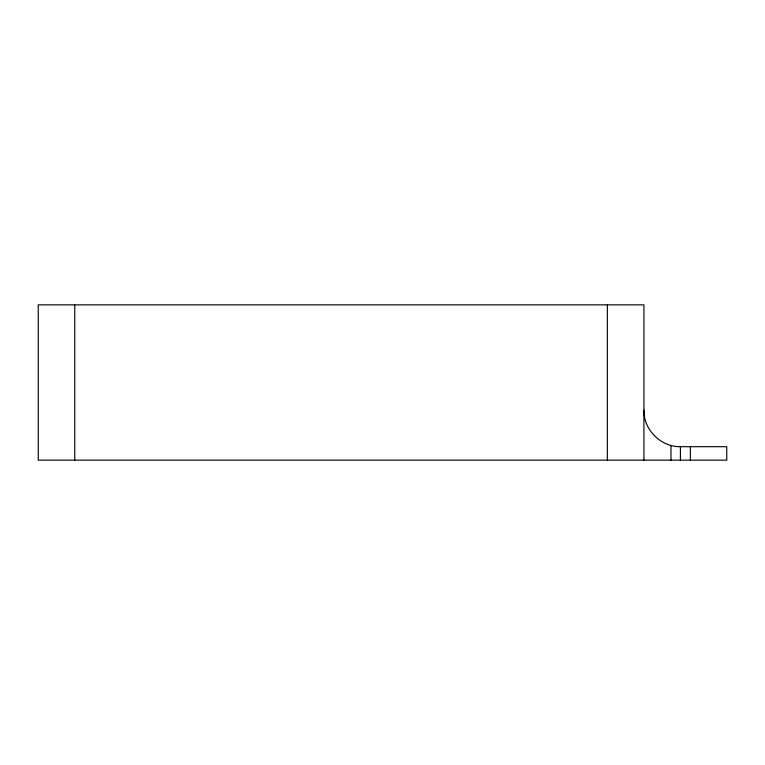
<?xml version="1.0" encoding="UTF-8"?>
<svg xmlns="http://www.w3.org/2000/svg" width="765" height="765" viewBox="0 0 765 765"><rect width="100%" height="100%" fill="white"/><g stroke="black" fill="none" stroke-linecap="round" stroke-linejoin="round"><path stroke-width="1.15" d="M643.92 410.193C643.508 429.701 660.912 447.104 680.42 446.693L726.75 446.693L726.75 460.148L38.25 460.148L38.25 304.853L643.92 304.853L643.92 460.148M690.374 446.693L690.374 460.148M680.42 446.693L680.42 460.148M670.972 445.45L670.972 460.148M607.353 304.853L607.353 460.148M74.76 304.853L74.76 460.148"/></g></svg>
